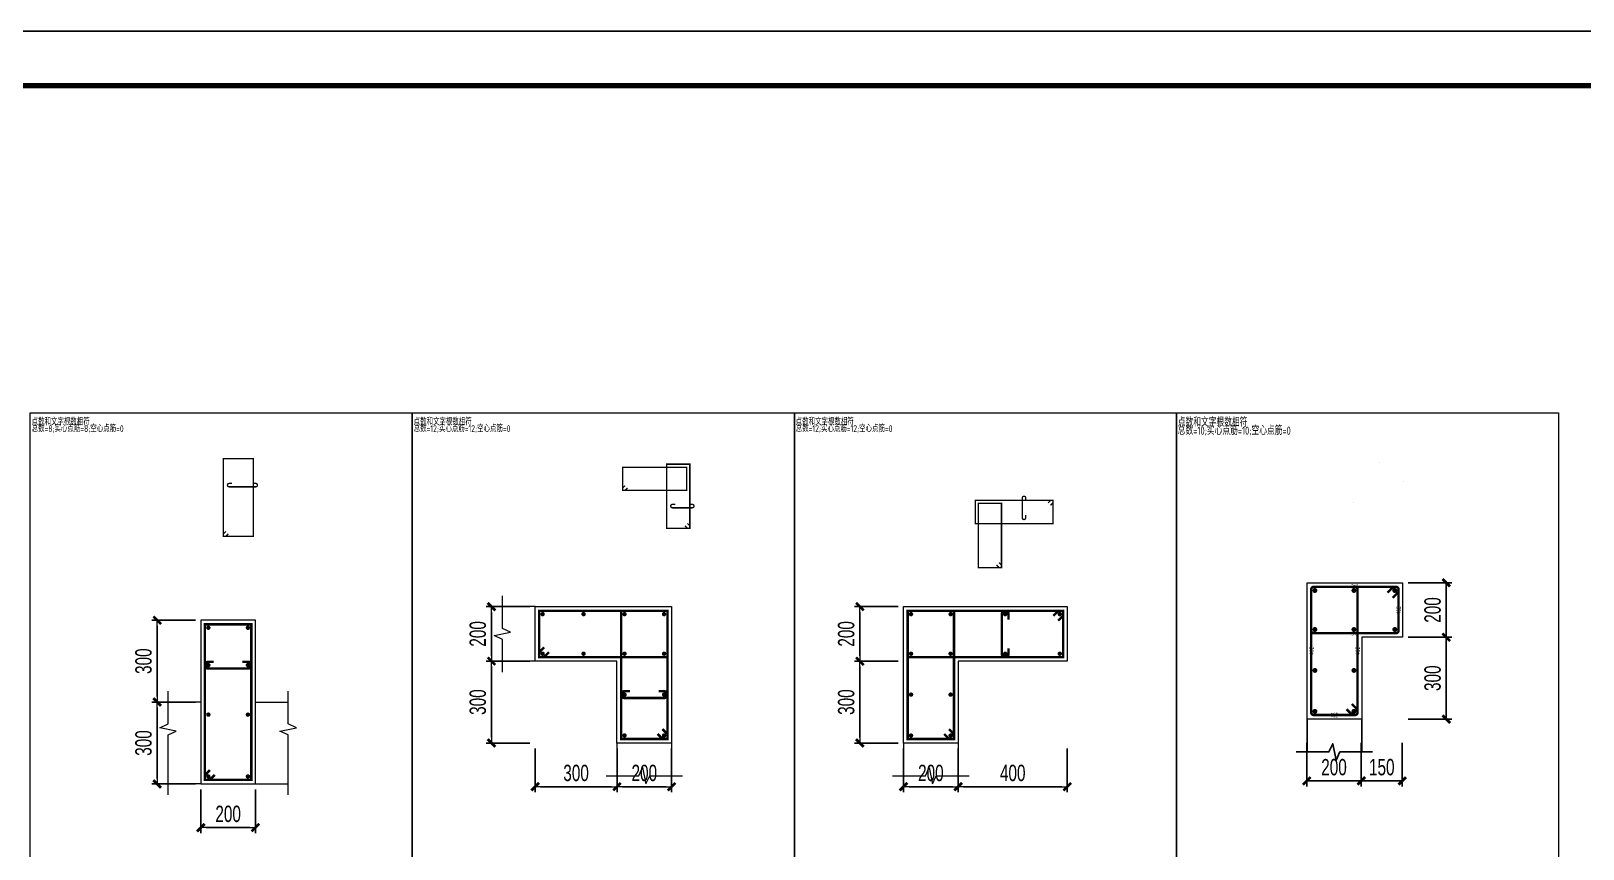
# Model space of a CAD drawing. Extents: x -129922 to 1190196, y -520662 to 139923.
# Drawn here: x 409096 to 437530, y -338501 to -323509 of the extents above; entities that cross this region are included whole.
import ezdxf
from ezdxf.enums import TextEntityAlignment as Align

# ---------------------------------------------------------------- set-up
doc = ezdxf.new("R2010")
doc.units = 0
doc.header["$LTSCALE"] = 1000
doc.header["$MEASUREMENT"] = 0
for name, color, linetype, lineweight in [('S-墙柱-REIN', 1, 'Continuous', 20), ('S-墙柱-大样细线', 7, 'Continuous', 20), ('S-大样-DIM', 3, 'Continuous', 20), ('S-大样-REIN', 1, 'Continuous', 20), ('S-大样-实线', 2, 'Continuous', 20), ('S-通用-TAB', 7, 'Continuous', 20)]:
    doc.layers.add(name, color=color, linetype=linetype, lineweight=lineweight)
for name, color, linetype in [('S-墙柱-大样细线-pdx', 7, 'Continuous'), ('Y-云图图框', 7, 'Continuous'), ('z-详图标注', 3, 'Continuous')]:
    doc.layers.add(name, color=color, linetype=linetype)
doc.layers.add('箍筋长度', color=3, linetype='Continuous', plot=False)
doc.layers.add('配箍校核', color=34, linetype='Continuous', plot=False)
doc.styles.add('_YT_Name', font='', dxfattribs={"width": 0.8})
doc.styles.add('_YT_Sign_Text', font='ros.shx', dxfattribs={"width": 0.8, "bigfont": 'hztxt.shx'})
doc.styles.add('BW_Dim', font='Bweng.shx', dxfattribs={"width": 0.7, "bigfont": 'hztxt.shx'})
doc.styles.add('BW_Rein', font='tssdeng.shx', dxfattribs={"width": 0.7, "bigfont": 'hztxt.shx'})
doc.styles.get("Standard").update_dxf_attribs({"font": 'gbenor.shx', "bigfont": 'gbcbig.shx'})
doc.styles.get('_YT_Name').set_extended_font_data('SimHei')
doc.dimstyles.new('Cyz_20_100', dxfattribs={"dimtxt": 300, "dimasz": 100, "dimexe": 100, "dimexo": 100, "dimgap": 100, "dimtad": 1, "dimdec": 0, "dimlfac": 0.2, "dimzin": 0, "dimdsep": 46, "dimtxsty": 'BW_Dim', "dimblk": '_bwk', "dimcen": 0, "dimclrt": 7, "dimadec": 0, "dimazin": 0, "dimtfac": 1, "dimtdec": 0, "dimtix": 1, "dimtmove": 2, "dimatfit": 0, "dimfxl": 0, "dimtolj": 1, "dimtzin": 0, "dimarcsym": 0})

# ---------------------------------------------------------------- blocks, each defined once
blk = doc.blocks.new('ECMCTK_A1_横_单行图名--0')
at = {"color": 4}
blk.add_lwpolyline([(0, 0), (841, 0), (841, 594), (0, 594)], close=True, dxfattribs=at)
at = {"const_width": 1}
blk.add_lwpolyline([(25, 10), (831, 10), (831, 584), (25, 584)], close=True, dxfattribs=at)
at = {"color": 80, "flags": 3}
for tag, height, p in [('YTHQINS', 3, (34.31, 585.5)), ('ECMCKEY', 3, (292.07, 288.23)), ('YTTQINS', 5.62, (848.03, 12.81)), ('YTFRAME', 3, (652.76, 5.84)), ('YTBARCODE_T1', 3, (749.78, 5.95))]:
    blk.add_attdef(tag, text='', height=height, dxfattribs=at).set_placement(p, align=Align.MIDDLE_CENTER)
for tag, height, style, width, p in [('工程号', 4, '_YT_Sign_Text', 0.5, (804.08, 44.12)), ('设计单位', 6, '_YT_Name', 0.8, (623.75, 38.6)), ('证书编号', 4, '_YT_Sign_Text', 0.8, (708.87, 43.81)), ('审查批准号', 4, '_YT_Sign_Text', 0.8, (761.06, 43.81)), ('建设单位', 4, '_YT_Sign_Text', 0.8, (734.96, 36.11)), ('阶段', 4, '_YT_Sign_Text', 0.8, (804.08, 35.81)), ('项目号', 4, '_YT_Sign_Text', 0.5, (822.08, 33.72)), ('项目名称', 4, '_YT_Sign_Text', 0.8, (734.96, 28.11)), ('专业', 4, '_YT_Sign_Text', 0.8, (804.08, 27.31)), ('图纸编号', 4, '_YT_Sign_Text', 0.5, (803.93, 19.36)), ('图纸名称', 4.5, '_YT_Name', 0.8, (735.39, 15.06)), ('版本号', 4, '_YT_Sign_Text', 0.8, (822.08, 13)), ('出图比例', 4.2, '_YT_Sign_Text', 0.8, (681.82, 11.78)), ('日期', 4, '_YT_Sign_Text', 0.5, (803.88, 12.13))]:
    blk.add_attdef(tag, text='', height=height, dxfattribs=dict(style=style, width=width)).set_placement(p, align=Align.CENTER)
at = {"style": '_YT_Sign_Text', "width": 0.8, "flags": 3}
for tag, p, height in [('[审定人]', (590.95, 27.81), 4.1), ('{审定人}', (605.87, 26.45), 6.24), ('[校对人]', (642.23, 27.82), 4.1), ('{校对人}', (658.35, 26.53), 6.24), ('[审核人]', (591.01, 19.76), 4.1), ('{审核人}', (606.98, 18.44), 6.24), ('[设计人]', (642.47, 20.21), 4.1), ('{设计人}', (658.48, 18.54), 6.24), ('{项目负责人}', (608.28, 10.72), 6.24), ('{专业负责人}', (658.58, 10.36), 6.24), ('[项目负责人]', (590.78, 12.01), 4.1), ('[专业负责人]', (642.74, 11.77), 4.1)]:
    blk.add_attdef(tag, p, '', height=height, dxfattribs=at)
at = {"color": 80, "flags": 3}
for tag, p in [('YTQRCODE', (551.04, 11.91)), ('YTBZSIT', (25, 10)), ('EXT_TK_LEFT', (25, 10))]:
    blk.add_attdef(tag, p, '', height=3, dxfattribs=at)
blk = doc.blocks.new('_bwk')
blk.add_line((-1, 0), (0, 0))
at = {"const_width": 0.5}
blk.add_lwpolyline([(-0.7, -0.7), (0.7, 0.7)], dxfattribs=at)
blk = doc.blocks.new('*D1581')
at = {"layer": 'Defpoints', "color": 0, "transparency": 16777216}
for p in [(412207, -337309), (413207, -337309), (413207, -338109)]:
    blk.add_point(p, dxfattribs=at)
at = {"layer": 'S-大样-DIM', "color": 0, "lineweight": -2, "transparency": 16777216}
for p, q in [((412207, -337409), (412207, -338209)), ((413207, -337409), (413207, -338209)), ((412307, -338109), (413107, -338109))]:
    blk.add_line(p, q, dxfattribs=at)
at = {"layer": 'S-大样-DIM', "color": 0, "lineweight": -2, "transparency": 16777216, "xscale": 100, "yscale": 100, "zscale": 100, "rotation": 180}
blk.add_blockref('_bwk', (412207, -338109), dxfattribs=at)
at = {"layer": 'S-大样-DIM', "color": 0, "lineweight": -2, "transparency": 16777216, "xscale": 100, "yscale": 100, "zscale": 100}
blk.add_blockref('_bwk', (413207, -338109), dxfattribs=at)
at = {"layer": 'S-大样-DIM', "color": 7, "transparency": 16777216, "insert": (412707, -337859), "char_height": 300, "attachment_point": 5, "style": 'BW_Dim'}
blk.add_mtext('\\A1;200', dxfattribs=at)
blk = doc.blocks.new('*D1582')
at = {"layer": 'Defpoints', "color": 0, "transparency": 16777216}
for p in [(419832, -336559), (420832, -336559), (420832, -337359)]:
    blk.add_point(p, dxfattribs=at)
at = {"layer": 'S-大样-DIM', "color": 0, "lineweight": -2, "transparency": 16777216}
for p, q in [((419832, -336659), (419832, -337459)), ((420832, -336659), (420832, -337459)), ((419932, -337359), (420732, -337359))]:
    blk.add_line(p, q, dxfattribs=at)
at = {"layer": 'S-大样-DIM', "color": 0, "lineweight": -2, "transparency": 16777216, "xscale": 100, "yscale": 100, "zscale": 100, "rotation": 180}
blk.add_blockref('_bwk', (419832, -337359), dxfattribs=at)
at = {"layer": 'S-大样-DIM', "color": 0, "lineweight": -2, "transparency": 16777216, "xscale": 100, "yscale": 100, "zscale": 100}
blk.add_blockref('_bwk', (420832, -337359), dxfattribs=at)
at = {"layer": 'S-大样-DIM', "color": 7, "transparency": 16777216, "insert": (420332, -337109), "char_height": 300, "attachment_point": 5, "style": 'BW_Dim'}
blk.add_mtext('\\A1;200', dxfattribs=at)
blk = doc.blocks.new('*D1583')
at = {"layer": 'Defpoints', "color": 0, "transparency": 16777216}
for p in [(418332, -336559), (419832, -336559), (419832, -337359)]:
    blk.add_point(p, dxfattribs=at)
at = {"layer": 'S-大样-DIM', "color": 0, "lineweight": -2, "transparency": 16777216}
for p, q in [((418332, -336659), (418332, -337459)), ((419832, -336659), (419832, -337459)), ((418432, -337359), (419732, -337359))]:
    blk.add_line(p, q, dxfattribs=at)
at = {"layer": 'S-大样-DIM', "color": 0, "lineweight": -2, "transparency": 16777216, "xscale": 100, "yscale": 100, "zscale": 100, "rotation": 180}
blk.add_blockref('_bwk', (418332, -337359), dxfattribs=at)
at = {"layer": 'S-大样-DIM', "color": 0, "lineweight": -2, "transparency": 16777216, "xscale": 100, "yscale": 100, "zscale": 100}
blk.add_blockref('_bwk', (419832, -337359), dxfattribs=at)
at = {"layer": 'S-大样-DIM', "color": 7, "transparency": 16777216, "insert": (419082, -337109), "char_height": 300, "attachment_point": 5, "style": 'BW_Dim'}
blk.add_mtext('\\A1;300', dxfattribs=at)
blk = doc.blocks.new('*D1584')
at = {"layer": 'Defpoints', "color": 0, "transparency": 16777216}
for p in [(417532, -334059), (418332, -334059), (418332, -335059)]:
    blk.add_point(p, dxfattribs=at)
at = {"layer": 'S-大样-DIM', "color": 0, "lineweight": -2, "transparency": 16777216}
for p, q in [((418232, -334059), (417432, -334059)), ((417532, -334959), (417532, -334159)), ((418232, -335059), (417432, -335059))]:
    blk.add_line(p, q, dxfattribs=at)
at = {"layer": 'S-大样-DIM', "color": 0, "lineweight": -2, "transparency": 16777216, "xscale": 100, "yscale": 100, "zscale": 100}
for p, rotation in [((417532, -334059), 90), ((417532, -335059), 270)]:
    blk.add_blockref('_bwk', p, dxfattribs=dict(at, rotation=rotation))
at = {"layer": 'S-大样-DIM', "color": 7, "transparency": 16777216, "insert": (417282, -334559), "char_height": 300, "attachment_point": 5, "rotation": 90, "style": 'BW_Dim'}
blk.add_mtext('\\A1;200', dxfattribs=at)
blk = doc.blocks.new('*D1585')
at = {"layer": 'Defpoints', "color": 0, "transparency": 16777216}
for p in [(417532, -335059), (418332, -335059), (418332, -336559)]:
    blk.add_point(p, dxfattribs=at)
at = {"layer": 'S-大样-DIM', "color": 0, "lineweight": -2, "transparency": 16777216}
for p, q in [((418232, -335059), (417432, -335059)), ((417532, -336459), (417532, -335159)), ((418232, -336559), (417432, -336559))]:
    blk.add_line(p, q, dxfattribs=at)
at = {"layer": 'S-大样-DIM', "color": 0, "lineweight": -2, "transparency": 16777216, "xscale": 100, "yscale": 100, "zscale": 100}
for p, rotation in [((417532, -335059), 90), ((417532, -336559), 270)]:
    blk.add_blockref('_bwk', p, dxfattribs=dict(at, rotation=rotation))
at = {"layer": 'S-大样-DIM', "color": 7, "transparency": 16777216, "insert": (417282, -335809), "char_height": 300, "attachment_point": 5, "rotation": 90, "style": 'BW_Dim'}
blk.add_mtext('\\A1;300', dxfattribs=at)
blk = doc.blocks.new('*D1586')
at = {"layer": 'Defpoints', "color": 0, "transparency": 16777216}
for p in [(426082, -336559), (428082, -336559), (428082, -337359)]:
    blk.add_point(p, dxfattribs=at)
at = {"layer": 'S-大样-DIM', "color": 0, "lineweight": -2, "transparency": 16777216}
for p, q in [((426082, -336659), (426082, -337459)), ((428082, -336659), (428082, -337459)), ((426182, -337359), (427982, -337359))]:
    blk.add_line(p, q, dxfattribs=at)
at = {"layer": 'S-大样-DIM', "color": 0, "lineweight": -2, "transparency": 16777216, "xscale": 100, "yscale": 100, "zscale": 100, "rotation": 180}
blk.add_blockref('_bwk', (426082, -337359), dxfattribs=at)
at = {"layer": 'S-大样-DIM', "color": 0, "lineweight": -2, "transparency": 16777216, "xscale": 100, "yscale": 100, "zscale": 100}
blk.add_blockref('_bwk', (428082, -337359), dxfattribs=at)
at = {"layer": 'S-大样-DIM', "color": 7, "transparency": 16777216, "insert": (427082, -337109), "char_height": 300, "attachment_point": 5, "style": 'BW_Dim'}
blk.add_mtext('\\A1;400', dxfattribs=at)
blk = doc.blocks.new('*D1587')
at = {"layer": 'Defpoints', "color": 0, "transparency": 16777216}
for p in [(425082, -336559), (426082, -336559), (426082, -337359)]:
    blk.add_point(p, dxfattribs=at)
at = {"layer": 'S-大样-DIM', "color": 0, "lineweight": -2, "transparency": 16777216}
for p, q in [((425082, -336659), (425082, -337459)), ((426082, -336659), (426082, -337459)), ((425182, -337359), (425982, -337359))]:
    blk.add_line(p, q, dxfattribs=at)
at = {"layer": 'S-大样-DIM', "color": 0, "lineweight": -2, "transparency": 16777216, "xscale": 100, "yscale": 100, "zscale": 100, "rotation": 180}
blk.add_blockref('_bwk', (425082, -337359), dxfattribs=at)
at = {"layer": 'S-大样-DIM', "color": 0, "lineweight": -2, "transparency": 16777216, "xscale": 100, "yscale": 100, "zscale": 100}
blk.add_blockref('_bwk', (426082, -337359), dxfattribs=at)
at = {"layer": 'S-大样-DIM', "color": 7, "transparency": 16777216, "insert": (425582, -337109), "char_height": 300, "attachment_point": 5, "style": 'BW_Dim'}
blk.add_mtext('\\A1;200', dxfattribs=at)
blk = doc.blocks.new('*D1588')
at = {"layer": 'Defpoints', "color": 0, "transparency": 16777216}
for p in [(424282, -334059), (425082, -334059), (425082, -335059)]:
    blk.add_point(p, dxfattribs=at)
at = {"layer": 'S-大样-DIM', "color": 0, "lineweight": -2, "transparency": 16777216}
for p, q in [((424982, -334059), (424182, -334059)), ((424282, -334959), (424282, -334159)), ((424982, -335059), (424182, -335059))]:
    blk.add_line(p, q, dxfattribs=at)
at = {"layer": 'S-大样-DIM', "color": 0, "lineweight": -2, "transparency": 16777216, "xscale": 100, "yscale": 100, "zscale": 100}
for p, rotation in [((424282, -334059), 90), ((424282, -335059), 270)]:
    blk.add_blockref('_bwk', p, dxfattribs=dict(at, rotation=rotation))
at = {"layer": 'S-大样-DIM', "color": 7, "transparency": 16777216, "insert": (424032, -334559), "char_height": 300, "attachment_point": 5, "rotation": 90, "style": 'BW_Dim'}
blk.add_mtext('\\A1;200', dxfattribs=at)
blk = doc.blocks.new('*D1589')
at = {"layer": 'Defpoints', "color": 0, "transparency": 16777216}
for p in [(424282, -335059), (425082, -335059), (425082, -336559)]:
    blk.add_point(p, dxfattribs=at)
at = {"layer": 'S-大样-DIM', "color": 0, "lineweight": -2, "transparency": 16777216}
for p, q in [((424982, -335059), (424182, -335059)), ((424282, -336459), (424282, -335159)), ((424982, -336559), (424182, -336559))]:
    blk.add_line(p, q, dxfattribs=at)
at = {"layer": 'S-大样-DIM', "color": 0, "lineweight": -2, "transparency": 16777216, "xscale": 100, "yscale": 100, "zscale": 100}
for p, rotation in [((424282, -335059), 90), ((424282, -336559), 270)]:
    blk.add_blockref('_bwk', p, dxfattribs=dict(at, rotation=rotation))
at = {"layer": 'S-大样-DIM', "color": 7, "transparency": 16777216, "insert": (424032, -335809), "char_height": 300, "attachment_point": 5, "rotation": 90, "style": 'BW_Dim'}
blk.add_mtext('\\A1;300', dxfattribs=at)
blk = doc.blocks.new('*D1548')
at = {"layer": 'Defpoints', "color": 0, "transparency": 16777216}
for p in [(411407, -335809), (412207, -335809), (412207, -337309)]:
    blk.add_point(p, dxfattribs=at)
at = {"layer": 'S-大样-DIM', "color": 0, "lineweight": -2, "transparency": 16777216}
for p, q in [((412107, -335809), (411307, -335809)), ((411407, -337209), (411407, -335909)), ((412107, -337309), (411307, -337309))]:
    blk.add_line(p, q, dxfattribs=at)
at = {"layer": 'S-大样-DIM', "color": 0, "lineweight": -2, "transparency": 16777216, "xscale": 100, "yscale": 100, "zscale": 100}
for p, rotation in [((411407, -335809), 90), ((411407, -337309), 270)]:
    blk.add_blockref('_bwk', p, dxfattribs=dict(at, rotation=rotation))
at = {"layer": 'S-大样-DIM', "color": 7, "transparency": 16777216, "insert": (411157, -336559), "char_height": 300, "attachment_point": 5, "rotation": 90, "style": 'BW_Dim'}
blk.add_mtext('\\A1;300', dxfattribs=at)
blk = doc.blocks.new('*D1549')
at = {"layer": 'Defpoints', "color": 0, "transparency": 16777216}
for p in [(411407, -334309), (412207, -334309), (412207, -335809)]:
    blk.add_point(p, dxfattribs=at)
at = {"layer": 'S-大样-DIM', "color": 0, "lineweight": -2, "transparency": 16777216}
for p, q in [((412107, -334309), (411307, -334309)), ((411407, -335709), (411407, -334409)), ((412107, -335809), (411307, -335809))]:
    blk.add_line(p, q, dxfattribs=at)
at = {"layer": 'S-大样-DIM', "color": 0, "lineweight": -2, "transparency": 16777216, "xscale": 100, "yscale": 100, "zscale": 100}
for p, rotation in [((411407, -334309), 90), ((411407, -335809), 270)]:
    blk.add_blockref('_bwk', p, dxfattribs=dict(at, rotation=rotation))
at = {"layer": 'S-大样-DIM', "color": 7, "transparency": 16777216, "insert": (411157, -335059), "char_height": 300, "attachment_point": 5, "rotation": 90, "style": 'BW_Dim'}
blk.add_mtext('\\A1;300', dxfattribs=at)
blk = doc.blocks.new('*D1554')
at = {"layer": 'Defpoints', "color": 0, "transparency": 16777216}
for p in [(434226, -334621), (435026, -334621), (434226, -336121)]:
    blk.add_point(p, dxfattribs=at)
at = {"layer": 'z-详图标注', "color": 0, "lineweight": -2, "transparency": 16777216}
for p, q in [((434326, -334621), (435126, -334621)), ((435026, -336021), (435026, -334721)), ((434326, -336121), (435126, -336121))]:
    blk.add_line(p, q, dxfattribs=at)
at = {"layer": 'z-详图标注', "color": 0, "lineweight": -2, "transparency": 16777216, "xscale": 100, "yscale": 100, "zscale": 100}
for p, rotation in [((435026, -334621), 90), ((435026, -336121), 270)]:
    blk.add_blockref('_bwk', p, dxfattribs=dict(at, rotation=rotation))
at = {"layer": 'z-详图标注', "color": 7, "transparency": 16777216, "insert": (434776, -335371), "char_height": 300, "attachment_point": 5, "rotation": 90, "style": 'BW_Dim'}
blk.add_mtext('\\A1;300', dxfattribs=at)
blk = doc.blocks.new('*D1555')
at = {"layer": 'Defpoints', "color": 0, "transparency": 16777216}
for p in [(434226, -333621), (435026, -333621), (434226, -334621)]:
    blk.add_point(p, dxfattribs=at)
at = {"layer": 'z-详图标注', "color": 0, "lineweight": -2, "transparency": 16777216}
for p, q in [((434326, -333621), (435126, -333621)), ((435026, -334521), (435026, -333721)), ((434326, -334621), (435126, -334621))]:
    blk.add_line(p, q, dxfattribs=at)
at = {"layer": 'z-详图标注', "color": 0, "lineweight": -2, "transparency": 16777216, "xscale": 100, "yscale": 100, "zscale": 100}
for p, rotation in [((435026, -333621), 90), ((435026, -334621), 270)]:
    blk.add_blockref('_bwk', p, dxfattribs=dict(at, rotation=rotation))
at = {"layer": 'z-详图标注', "color": 7, "transparency": 16777216, "insert": (434776, -334121), "char_height": 300, "attachment_point": 5, "rotation": 90, "style": 'BW_Dim'}
blk.add_mtext('\\A1;200', dxfattribs=at)
blk = doc.blocks.new('*D1556')
at = {"layer": 'Defpoints', "color": 0, "transparency": 16777216}
for p in [(432469, -336453), (433469, -336453), (433469, -337253)]:
    blk.add_point(p, dxfattribs=at)
at = {"layer": 'z-详图标注', "color": 0, "lineweight": -2, "transparency": 16777216}
for p, q in [((432469, -336553), (432469, -337353)), ((433469, -336553), (433469, -337353)), ((432569, -337253), (433369, -337253))]:
    blk.add_line(p, q, dxfattribs=at)
at = {"layer": 'z-详图标注', "color": 0, "lineweight": -2, "transparency": 16777216, "xscale": 100, "yscale": 100, "zscale": 100, "rotation": 180}
blk.add_blockref('_bwk', (432469, -337253), dxfattribs=at)
at = {"layer": 'z-详图标注', "color": 0, "lineweight": -2, "transparency": 16777216, "xscale": 100, "yscale": 100, "zscale": 100}
blk.add_blockref('_bwk', (433469, -337253), dxfattribs=at)
at = {"layer": 'z-详图标注', "color": 7, "transparency": 16777216, "insert": (432969, -337003), "char_height": 300, "attachment_point": 5, "style": 'BW_Dim'}
blk.add_mtext('\\A1;200', dxfattribs=at)
blk = doc.blocks.new('*D1557')
at = {"layer": 'Defpoints', "color": 0, "transparency": 16777216}
for p in [(433469, -336453), (434219, -336453), (434219, -337253)]:
    blk.add_point(p, dxfattribs=at)
at = {"layer": 'z-详图标注', "color": 0, "lineweight": -2, "transparency": 16777216}
for p, q in [((433469, -336553), (433469, -337353)), ((434219, -336553), (434219, -337353)), ((433569, -337253), (434119, -337253))]:
    blk.add_line(p, q, dxfattribs=at)
at = {"layer": 'z-详图标注', "color": 0, "lineweight": -2, "transparency": 16777216, "xscale": 100, "yscale": 100, "zscale": 100, "rotation": 180}
blk.add_blockref('_bwk', (433469, -337253), dxfattribs=at)
at = {"layer": 'z-详图标注', "color": 0, "lineweight": -2, "transparency": 16777216, "xscale": 100, "yscale": 100, "zscale": 100}
blk.add_blockref('_bwk', (434219, -337253), dxfattribs=at)
at = {"layer": 'z-详图标注', "color": 7, "transparency": 16777216, "insert": (433844, -337003), "char_height": 300, "attachment_point": 5, "style": 'BW_Dim'}
blk.add_mtext('\\A1;150', dxfattribs=at)

msp = doc.modelspace()

# ---------------------------------------------------------------- linework, layer by layer
at = {"layer": 'S-墙柱-REIN'}
for points, const_width in [([(432596.3, -333763.4, 1), (432641.3, -333763.4, 1)], 45), ([(433311.3, -333763.4, 1), (433356.3, -333763.4, 1)], 45), ([(434061.3, -333763.4, 1), (434106.3, -333763.4, 1)], 45), ([(418449.2, -334197, 1), (418489.2, -334197, 1)], 40), ([(419199.2, -334197, 1), (419239.2, -334197, 1)], 40), ([(419949.2, -334197, 1), (419989.2, -334197, 1)], 40), ([(420674.2, -334197, 1), (420714.2, -334197, 1)], 40), ([(425199.2, -334197, 1), (425239.2, -334197, 1)], 40), ([(425924.2, -334197, 1), (425964.2, -334197, 1)], 40), ([(426924.2, -334197, 1), (426964.2, -334197, 1)], 40), ([(427924.2, -334197, 1), (427964.2, -334197, 1)], 40), ([(412324.2, -334447, 1), (412364.2, -334447, 1)], 40), ([(413049.2, -334447, 1), (413089.2, -334447, 1)], 40), ([(432596.3, -334478.4, 1), (432641.3, -334478.4, 1)], 45), ([(433311.3, -334478.4, 1), (433356.3, -334478.4, 1)], 45), ([(434061.3, -334478.4, 1), (434106.3, -334478.4, 1)], 45), ([(418449.2, -334922, 1), (418489.2, -334922, 1)], 40), ([(419199.2, -334922, 1), (419239.2, -334922, 1)], 40), ([(419949.2, -334922, 1), (419989.2, -334922, 1)], 40), ([(420674.2, -334922, 1), (420714.2, -334922, 1)], 40), ([(425199.2, -334922, 1), (425239.2, -334922, 1)], 40), ([(425924.2, -334922, 1), (425964.2, -334922, 1)], 40), ([(426924.2, -334922, 1), (426964.2, -334922, 1)], 40), ([(427924.2, -334922, 1), (427964.2, -334922, 1)], 40), ([(412324.2, -335131.8, 1), (412364.2, -335131.8, 1)], 40), ([(413049.2, -335131.8, 1), (413089.2, -335131.8, 1)], 40), ([(432596.3, -335228.4, 1), (432641.3, -335228.4, 1)], 45), ([(433311.3, -335228.4, 1), (433356.3, -335228.4, 1)], 45), ([(419949.2, -335672, 1), (419989.2, -335672, 1)], 40), ([(420674.2, -335672, 1), (420714.2, -335672, 1)], 40), ([(425199.2, -335672, 1), (425239.2, -335672, 1)], 40), ([(425924.2, -335672, 1), (425964.2, -335672, 1)], 40), ([(412324.2, -336039.1, 1), (412364.2, -336039.1, 1)], 40), ([(413049.2, -336039.1, 1), (413089.2, -336039.1, 1)], 40), ([(432596.3, -335978.4, 1), (432641.3, -335978.4, 1)], 45), ([(433311.3, -335978.4, 1), (433356.3, -335978.4, 1)], 45), ([(419949.2, -336422, 1), (419989.2, -336422, 1)], 40), ([(420674.2, -336422, 1), (420714.2, -336422, 1)], 40), ([(425199.2, -336422, 1), (425239.2, -336422, 1)], 40), ([(425924.2, -336422, 1), (425964.2, -336422, 1)], 40), ([(412324.2, -337172, 1), (412364.2, -337172, 1)], 40), ([(413049.2, -337172, 1), (413089.2, -337172, 1)], 40)]:
    msp.add_lwpolyline(points, format="xyb", close=True, dxfattribs=dict(at, const_width=const_width))
at = {"layer": 'S-墙柱-大样细线'}
for points in [[(433476.3, -334620.9), (433476.3, -336120.9), (432476.3, -336120.9), (432476.3, -333620.9), (434226.3, -333620.9), (434226.3, -334620.9)], [(419831.7, -335059.5), (418331.7, -335059.5), (418331.7, -334059.5), (420831.7, -334059.5), (420831.7, -336559.5), (419831.7, -336559.5)], [(426081.7, -335059.5), (426081.7, -336559.5), (425081.7, -336559.5), (425081.7, -334059.5), (428081.7, -334059.5), (428081.7, -335059.5)], [(412206.7, -337309.5), (413206.7, -337309.5), (413206.7, -334309.5), (412206.7, -334309.5)]]:
    msp.add_lwpolyline(points, close=True, dxfattribs=at)
at = {"layer": 'S-墙柱-大样细线-pdx'}
for points in [[(432476.3, -336120.9), (432476.3, -336720.9)], [(433476.3, -336120.9), (433476.3, -336720.9)], [(432276.3, -336720.9), (432876.3, -336720.9), (432946.3, -336570.9), (433006.3, -336870.9), (433076.3, -336720.9), (433676.3, -336720.9)]]:
    msp.add_lwpolyline(points, dxfattribs=at)
at = {"layer": 'S-大样-REIN', "color": 1}
for points, const_width in [([(412709.4, -332726), (412663.4, -332772), (412619.2, -332772), (412619.2, -331347), (413169.2, -331347), (413169.2, -332772), (412619.2, -332772), (412619.2, -332727.8), (412665.2, -332681.8)], 25), ([(419981.1, -331839.2), (419935.2, -331885.2), (419935.2, -331929.4), (421110.2, -331929.4), (421110.2, -331504.4), (419935.2, -331504.4), (419935.2, -331929.4), (419979.4, -331929.4), (420025.3, -331883.4)], 25), ([(421076.3, -332577.2), (421122.2, -332623.2), (421166.4, -332623.2), (421166.4, -331448.2), (420741.4, -331448.2), (420741.4, -332623.2), (421166.4, -332623.2), (421166.4, -332579), (421120.5, -332533)], 25), ([(427774.2, -332202.3), (427820.1, -332156.3), (427820.1, -332112.1), (426395.1, -332112.1), (426395.1, -332537.1), (427820.1, -332537.1), (427820.1, -332112.1), (427775.9, -332112.1), (427730, -332158.1)], 25), ([(426786.2, -333297.4), (426832.2, -333343.4), (426876.4, -333343.4), (426876.4, -332168.4), (426451.4, -332168.4), (426451.4, -333343.4), (426876.4, -333343.4), (426876.4, -333299.2), (426830.4, -333253.2)], 25), ([(412462, -337142.6), (412370.1, -337234.5), (412281.7, -337234.5), (412281.7, -334384.5), (413131.7, -334384.5), (413131.7, -337234.5), (412281.7, -337234.5), (412281.7, -337146.1), (412373.7, -337054.2)], 45), ([(418498.7, -334804.2), (418406.7, -334896.1), (418406.7, -334984.5), (420756.7, -334984.5), (420756.7, -334134.5), (418406.7, -334134.5), (418406.7, -334984.5), (418495.1, -334984.5), (418587, -334892.6)], 45), ([(420576.4, -336392.6), (420668.3, -336484.5), (420756.7, -336484.5), (420756.7, -334134.5), (419906.7, -334134.5), (419906.7, -336484.5), (420756.7, -336484.5), (420756.7, -336396.1), (420664.8, -336304.2)], 45), ([(425826.4, -336392.6), (425918.3, -336484.5), (426006.7, -336484.5), (426006.7, -334134.5), (425156.7, -334134.5), (425156.7, -336484.5), (426006.7, -336484.5), (426006.7, -336396.1), (425914.8, -336304.2)], 45), ([(427914.8, -334314.8), (428006.7, -334222.9), (428006.7, -334134.5), (425156.7, -334134.5), (425156.7, -334984.5), (428006.7, -334984.5), (428006.7, -334134.5), (427918.3, -334134.5), (427826.4, -334226.4)], 45)]:
    msp.add_lwpolyline(points, dxfattribs=dict(at, const_width=const_width))
for points, const_width in [([(433713.1, -332530.4), (433759, -332576.4, 0.1989124), (433776, -332583.4), (433789.8, -332583.4, 0.4142136), (433813.8, -332559.4), (433813.8, -331432.4, 0.4142136), (433789.8, -331408.4), (433412.8, -331408.4, 0.4142136), (433388.8, -331432.4), (433388.8, -332559.4, 0.4142136), (433412.8, -332583.4), (433789.8, -332583.4, 0.4142136), (433813.8, -332559.4), (433813.8, -332545.6, 0.1989124), (433806.8, -332528.7), (433760.8, -332482.7)], 0.15), ([(434192.1, -331452.9), (434238, -331406.9, 0.1989124), (434245, -331390), (434245, -331376.2, 0.4142136), (434221, -331352.2), (433469, -331352.2, 0.4142136), (433445, -331376.2), (433445, -331753.2, 0.4142136), (433469, -331777.2), (434221, -331777.2, 0.4142136), (434245, -331753.2), (434245, -331376.2, 0.4142136), (434221, -331352.2), (434207.3, -331352.2, 0.1989124), (434190.3, -331359.2), (434144.3, -331405.2)], 0.15), ([(434045.3, -333897.4), (434137.2, -333805.4, 0.1989124), (434151.3, -333771.5), (434151.3, -333743.9, 0.4142136), (434103.3, -333695.9), (432599.3, -333695.9, 0.4142136), (432551.3, -333743.9), (432551.3, -334497.9, 0.4142136), (432599.3, -334545.9), (434103.3, -334545.9, 0.4142136), (434151.3, -334497.9), (434151.3, -333743.9, 0.4142136), (434103.3, -333695.9), (434075.7, -333695.9, 0.1989124), (434041.8, -333710), (433949.9, -333801.9)], 45), ([(433199.9, -335939.9), (433291.8, -336031.9, 0.1989124), (433325.7, -336045.9), (433353.3, -336045.9, 0.4142136), (433401.3, -335997.9), (433401.3, -333743.9, 0.4142136), (433353.3, -333695.9), (432599.3, -333695.9, 0.4142136), (432551.3, -333743.9), (432551.3, -335997.9, 0.4142136), (432599.3, -336045.9), (433353.3, -336045.9, 0.4142136), (433401.3, -335997.9), (433401.3, -335970.3, 0.1989124), (433387.2, -335936.4), (433295.3, -335844.5)], 45)]:
    msp.add_lwpolyline(points, format="xyb", dxfattribs=dict(at, const_width=const_width))
at = {"layer": 'S-大样-REIN'}
for points, const_width in [([(413163, -331801.1), (413213, -331801.1, -1), (413213, -331863.6), (412725.5, -331863.6, -1), (412725.5, -331801.1), (412775.5, -331801.1)], 25), ([(427320.1, -332380.9), (427320.1, -332430.9, -1), (427257.6, -332430.9), (427257.6, -332068.4, -1), (427320.1, -332068.4), (427320.1, -332118.4)], 25), ([(421160.2, -332185.7), (421210.2, -332185.7, -1), (421210.2, -332248.2), (420847.7, -332248.2, -1), (420847.7, -332185.7), (420897.7, -332185.7)], 25), ([(433397.5, -332208.4), (433347.5, -332208.4, -1), (433347.5, -332140.9), (433705, -332140.9, -1), (433705, -332208.4), (433655, -332208.4)], 0.15), ([(427006.7, -334822), (427006.7, -334922, -1), (426881.7, -334922), (426881.7, -334197, -1), (427006.7, -334197), (427006.7, -334297)], 45), ([(412969.2, -335069.3), (413069.2, -335069.3, -1), (413069.2, -335194.3), (412344.2, -335194.3, -1), (412344.2, -335069.3), (412444.2, -335069.3)], 45), ([(420594.2, -335609.5), (420694.2, -335609.5, -1), (420694.2, -335734.5), (419969.2, -335734.5, -1), (419969.2, -335609.5), (420069.2, -335609.5)], 45)]:
    msp.add_lwpolyline(points, format="xyb", dxfattribs=dict(at, const_width=const_width))
at = {"layer": 'S-大样-实线'}
for points in [[(417731.7, -335259.5), (417731.7, -334659.5), (417581.7, -334589.5), (417881.7, -334529.5), (417731.7, -334459.5), (417731.7, -333859.5)], [(418331.7, -334059.5), (417731.7, -334059.5)], [(418331.7, -335059.5), (417731.7, -335059.5)], [(411606.7, -337509.5), (411606.7, -336409.5), (411756.7, -336339.5), (411456.7, -336279.5), (411606.7, -336209.5), (411606.7, -335609.5)], [(412206.7, -335809.5), (411606.7, -335809.5)], [(413206.7, -335809.5), (413806.7, -335809.5)], [(413806.7, -337509.5), (413806.7, -336409.5), (413656.7, -336339.5), (413956.7, -336279.5), (413806.7, -336209.5), (413806.7, -335609.5)], [(419831.7, -336559.5), (419831.7, -337159.5)], [(420831.7, -336559.5), (420831.7, -337159.5)], [(425081.7, -336559.5), (425081.7, -337159.5)], [(426081.7, -336559.5), (426081.7, -337159.5)], [(419631.7, -337159.5), (420231.7, -337159.5), (420301.7, -337009.5), (420361.7, -337309.5), (420431.7, -337159.5), (421031.7, -337159.5)], [(424881.7, -337159.5), (425481.7, -337159.5), (425551.7, -337009.5), (425611.7, -337309.5), (425681.7, -337159.5), (426281.7, -337159.5)], [(412206.7, -337309.5), (411606.7, -337309.5)], [(413206.7, -337309.5), (413806.7, -337309.5)]]:
    msp.add_lwpolyline(points, dxfattribs=at)
at = {"layer": 'S-通用-TAB'}
for points in [[(409081.7, -342509.5), (409081.7, -330509.5), (416081.7, -330509.5), (416081.7, -342509.5), (409081.7, -342509.5), (409081.7, -340109.5), (416081.7, -340109.5), (416081.7, -340709.5), (409081.7, -340709.5), (409081.7, -341309.5), (416081.7, -341309.5), (416081.7, -341909.5), (409081.7, -341909.5), (409081.7, -342509.5)], [(416081.7, -342509.5), (416081.7, -330509.5), (423081.7, -330509.5), (423081.7, -342509.5), (416081.7, -342509.5), (416081.7, -340109.5), (423081.7, -340109.5), (423081.7, -340709.5), (416081.7, -340709.5), (416081.7, -341309.5), (423081.7, -341309.5), (423081.7, -341909.5), (416081.7, -341909.5), (416081.7, -342509.5)], [(423081.7, -342509.5), (423081.7, -330509.5), (430081.7, -330509.5), (430081.7, -342509.5), (423081.7, -342509.5), (423081.7, -340109.5), (430081.7, -340109.5), (430081.7, -340709.5), (423081.7, -340709.5), (423081.7, -341309.5), (430081.7, -341309.5), (430081.7, -341909.5), (423081.7, -341909.5), (423081.7, -342509.5)], [(430081.7, -342509.5), (430081.7, -330509.5), (437081.7, -330509.5), (437081.7, -342509.5), (430081.7, -342509.5), (430081.7, -340109.5), (437081.7, -340109.5), (437081.7, -340709.5), (430081.7, -340709.5), (430081.7, -341309.5), (437081.7, -341309.5), (437081.7, -341909.5), (430081.7, -341909.5), (430081.7, -342509.5)]]:
    msp.add_lwpolyline(points, dxfattribs=at)

# ---------------------------------------------------------------- block references
at = {"layer": 'Y-云图图框', "xscale": 100, "yscale": 100, "zscale": 100}
msp.add_blockref('ECMCTK_A1_横_单行图名--0', (369856.7, -382909.5), dxfattribs=at)

# ---------------------------------------------------------------- texts
at = {"layer": '箍筋长度', "style": 'BW_Rein', "width": 0.7}
for s, p in [('312', (433351.3, -333695.9)), ('312', (433351.3, -334545.9)), ('162', (432976.3, -336045.9))]:
    msp.add_text(s, height=85, dxfattribs=at).set_placement(p, align=Align.MIDDLE_CENTER)
for s, p in [('162', (434151.3, -334120.9)), ('462', (432551.3, -334870.9)), ('462', (433401.3, -334870.9))]:
    msp.add_text(s, height=85, rotation=90, dxfattribs=at).set_placement(p, align=Align.MIDDLE_CENTER)
at = {"layer": '配箍校核', "style": 'BW_Rein', "width": 0.7}
for s, height, p in [('点数和文字根数相符', 125, (409106.7, -330734.5)), ('点数和文字根数相符', 125, (416106.7, -330734.5)), ('点数和文字根数相符', 125, (423106.7, -330734.5)), ('点数和文字根数相符', 150, (430106.7, -330759.5)), ('总数=8;实心点筋=8;空心点筋=0', 125, (409106.7, -330859.5)), ('总数=12;实心点筋=12;空心点筋=0', 125, (416106.7, -330859.5)), ('总数=12;实心点筋=12;空心点筋=0', 125, (423106.7, -330859.5)), ('总数=10;实心点筋=10;空心点筋=0', 150, (430106.7, -330909.5))]:
    msp.add_text(s, height=height, dxfattribs=at).set_placement(p)

# ---------------------------------------------------------------- dimensions: what is measured, and where the dimension line sits
at = {"layer": 'S-大样-DIM'}
for base, p1, p2, picture, middle in [((417531.7, -334059.5), (418331.7, -335059.5), (418331.7, -334059.5), '*D1584', (417281.7, -334559.5)), ((424281.7, -334059.5), (425081.7, -335059.5), (425081.7, -334059.5), '*D1588', (424031.7, -334559.5)), ((411406.7, -334309.5), (412206.7, -335809.5), (412206.7, -334309.5), '*D1549', (411156.7, -335059.5)), ((417531.7, -335059.5), (418331.7, -336559.5), (418331.7, -335059.5), '*D1585', (417281.7, -335809.5)), ((424281.7, -335059.5), (425081.7, -336559.5), (425081.7, -335059.5), '*D1589', (424031.7, -335809.5)), ((411406.7, -335809.5), (412206.7, -337309.5), (412206.7, -335809.5), '*D1548', (411156.7, -336559.5))]:
    dim = msp.add_linear_dim(base=base, p1=p1, p2=p2, angle=90, dimstyle='Cyz_20_100', dxfattribs=at)
    dim.commit()
    dim.dimension.update_dxf_attribs({"geometry": picture, "text_midpoint": middle})
for base, p1, p2, picture, middle in [((419831.7, -337359.5), (418331.7, -336559.5), (419831.7, -336559.5), '*D1583', (419081.7, -337109.5)), ((420831.7, -337359.5), (419831.7, -336559.5), (420831.7, -336559.5), '*D1582', (420331.7, -337109.5)), ((426081.7, -337359.5), (425081.7, -336559.5), (426081.7, -336559.5), '*D1587', (425581.7, -337109.5)), ((428081.7, -337359.5), (426081.7, -336559.5), (428081.7, -336559.5), '*D1586', (427081.7, -337109.5)), ((413206.7, -338109.5), (412206.7, -337309.5), (413206.7, -337309.5), '*D1581', (412706.7, -337859.5))]:
    dim = msp.add_linear_dim(base=base, p1=p1, p2=p2, dimstyle='Cyz_20_100', dxfattribs=at)
    dim.commit()
    dim.dimension.update_dxf_attribs({"geometry": picture, "text_midpoint": middle})
at = {"layer": 'z-详图标注'}
for base, p1, p2, picture, middle in [((435026.3, -333620.9), (434226.3, -334620.9), (434226.3, -333620.9), '*D1555', (434776.3, -334120.9)), ((435026.3, -334620.9), (434226.3, -336120.9), (434226.3, -334620.9), '*D1554', (434776.3, -335370.9))]:
    dim = msp.add_linear_dim(base=base, p1=p1, p2=p2, angle=90, dimstyle='Cyz_20_100', dxfattribs=at)
    dim.commit()
    dim.dimension.update_dxf_attribs({"geometry": picture, "text_midpoint": middle})
for base, p1, p2, picture, middle in [((433469.4, -337253.2), (432469.4, -336453.2), (433469.4, -336453.2), '*D1556', (432969.4, -337003.2)), ((434219.4, -337253.2), (433469.4, -336453.2), (434219.4, -336453.2), '*D1557', (433844.4, -337003.2))]:
    dim = msp.add_linear_dim(base=base, p1=p1, p2=p2, dimstyle='Cyz_20_100', dxfattribs=at)
    dim.commit()
    dim.dimension.update_dxf_attribs({"geometry": picture, "text_midpoint": middle})

doc.saveas('drawing.dxf')
